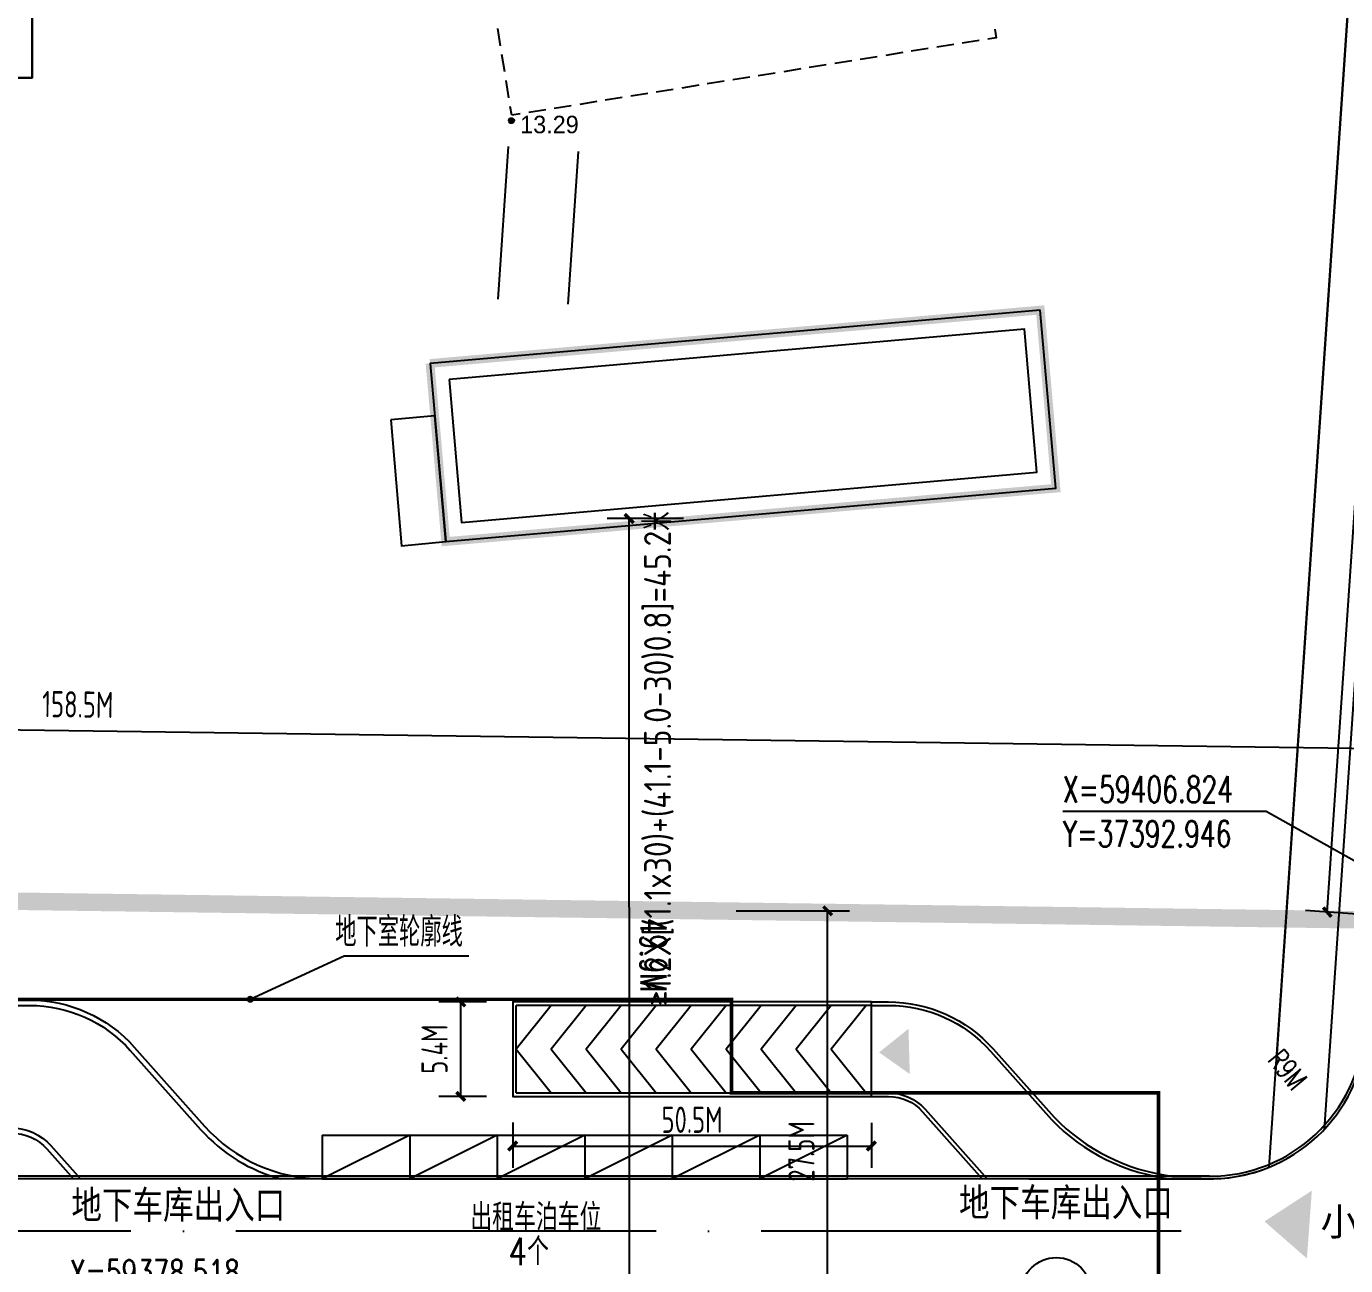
# Model space of a CAD drawing. Extents: x 37173252 to 74842692, y 59158332 to 118813339.
# Drawn here: x 37310942 to 37386321, y 59387142 to 59457968 of the extents above; entities that cross this region are included whole.
import ezdxf
from ezdxf.enums import TextEntityAlignment as Align

# ---------------------------------------------------------------- set-up
doc = ezdxf.new("R2010")
doc.units = 0
doc.header["$LTSCALE"] = 1000
doc.header["$MEASUREMENT"] = 0
for name, pattern in [('2', [0]), ('ACAD_ISO02W100', [15, 12, -3]), ('ACAD_ISO04W100', [30, 24, -3, 0, -3]), ('DASH', [0.35, 0.25, -0.1]), ('X-A7-L1-PLAN$0$DOTE', [2.42, 2, -0.2, 0.02, -0.2])]:
    doc.linetypes.add(name, pattern=pattern)
for name, color, linetype in [('1', 7, 'Continuous'), ('@YL', 2, 'Continuous'), ('DIM_COOR', 3, 'Continuous'), ('DIM_LEAD', 3, 'Continuous'), ('DL_道路中线_支路网_', 4, 'ACAD_ISO04W100'), ('DL_道路红线_干道网_', 6, 'Continuous'), ('DL_道路红线_支路网_', 1, 'Continuous'), ('PUB_DIM', 3, 'Continuous'), ('PUB_TEXT', 7, 'Continuous'), ('RMJM - P1 - P - 120-1$0$文字说明', 7, 'Continuous'), ('园林路', 61, 'Continuous'), ('地下车库出入口', 6, 'Continuous'), ('地下轮廓', 5, 'Continuous'), ('建筑间距退缩', 5, 'Continuous'), ('竖向标高', 1, 'Continuous'), ('绿地', 85, 'Continuous'), ('车位', 40, 'Continuous')]:
    doc.layers.add(name, color=color, linetype=linetype)
doc.styles.add('_DIMFONT', font='gbenor.shx', dxfattribs={"bigfont": 'gbcbig.shx'})
doc.styles.add('_TCH_DIM', font='SIMPLEX', dxfattribs={"bigfont": 'GBCBIG'})
doc.styles.add('_TCH_DIM_T3', font='SIMPLEX', dxfattribs={"width": 0.705882, "bigfont": 'GBCBIG'})
doc.styles.add('CHINESE', font='', dxfattribs={"width": 0.8})
doc.styles.add('DIM_FONT', font='superos.shx', dxfattribs={"width": 0.8, "bigfont": 'haiwenzw.shx'})
doc.styles.add('DMHT', font='')
doc.styles.add('RMJM - P1 - P - 120-1$0$RMJM_TEXT', font='arial.ttf', dxfattribs={"height": 2.5})
doc.styles.add('text_zheng', font='simplex.shx', dxfattribs={"width": 0.8, "bigfont": 'hztxt.shx'})
doc.styles.get('CHINESE').set_extended_font_data('NSimSun')
doc.styles.get('DMHT').set_extended_font_data('方正细等线简体')
doc.dimstyles.new('_TCH_ARCH&&500', dxfattribs={"dimtxt": 1487.5, "dimasz": 500, "dimexe": 1250, "dimexo": 1500, "dimgap": 631.25, "dimtad": 1, "dimdec": 0, "dimzin": 0, "dimdsep": 46, "dimtxsty": '_TCH_DIM_T3', "dimblk": 'ARCHTICK', "dimcen": 0.09, "dimclrt": 7, "dimazin": 2, "dimtfac": 1, "dimtdec": 0, "dimtix": 1, "dimtmove": 2, "dimatfit": 3, "dimfxl": 0, "dimtolj": 1, "dimtzin": 0, "dimarcsym": 0})
doc.dimstyles.new('DIMN500', dxfattribs={"dimscale": 5, "dimtxt": 300, "dimasz": 100, "dimexe": 250, "dimexo": 300, "dimgap": 150, "dimtad": 1, "dimdec": 0, "dimzin": 0, "dimdsep": 46, "dimtxsty": 'DIM_FONT', "dimblk": 'ARCHTICK', "dimcen": 0.09, "dimclrt": 7, "dimazin": 2, "dimtfac": 1, "dimtdec": 0, "dimtix": 1, "dimtmove": 2, "dimatfit": 3, "dimldrblk": 'ARCHTICK', "dimfxl": 0, "dimtolj": 1, "dimtzin": 0, "dimarcsym": 0})

# ---------------------------------------------------------------- blocks, each defined once
blk = doc.blocks.new('车位')
at = {"layer": '车位'}
for p, q in [((2126015, 462726), (2126015, 465226)), ((2131015, 465226), (2126015, 465226)), ((2131015, 462726), (2131015, 465226)), ((2131015, 462726), (2126015, 462726))]:
    blk.add_line(p, q, dxfattribs=at)
blk.add_lwpolyline([(2126015, 462726), (2131015, 465226)], dxfattribs=at)
blk = doc.blocks.new('T2T3swzx')
at = {"layer": 'PUB_DIM'}
blk.add_circle((173585.6, 57440.5), 2000, dxfattribs=at)
blk = doc.blocks.new('_ArchTick')
at = {"color": 0, "linetype": 'ByBlock', "const_width": 0.4}
blk.add_lwpolyline([(-0.5, -0.5), (0.5, 0.5)], dxfattribs=at)
blk = doc.blocks.new('*D77')
at = {"layer": 'Defpoints', "color": 0}
for p in [(37394821, 59547695), (37402493, 59547173), (37392946, 59406824)]:
    blk.add_point(p, dxfattribs=at)
at = {"layer": 'PUB_DIM', "color": 0, "lineweight": -2}
for p, q in [((37385273, 59407346), (37394821, 59547695)), ((37400997, 59547275), (37393574, 59547780)), ((37391450, 59406926), (37384026, 59407431))]:
    blk.add_line(p, q, dxfattribs=at)
at = {"layer": 'PUB_DIM', "color": 0, "lineweight": -2, "xscale": 500, "yscale": 500, "zscale": 500}
for p, rotation in [((37394821, 59547695), 86.10845159499651), ((37385273, 59407346), 266.1084515949966)]:
    blk.add_blockref('_ArchTick', p, dxfattribs=dict(at, rotation=rotation))
at = {"layer": 'PUB_DIM', "color": 7, "insert": (37388551, 59477622), "char_height": 1500, "attachment_point": 5, "rotation": 86.10845, "style": 'DIM_FONT'}
blk.add_mtext('\\A1;140.7M', dxfattribs=at)
blk = doc.blocks.new('*D78')
at = {"layer": 'Defpoints', "color": 0}
for p in [(37393082, 59416618), (37234493, 59409016), (37392946, 59406824)]:
    blk.add_point(p, dxfattribs=at)
at = {"layer": 'PUB_DIM', "color": 0, "lineweight": -2}
for p, q in [((37234514, 59410516), (37234646, 59420060)), ((37234629, 59418810), (37393082, 59416618)), ((37392967, 59408324), (37393099, 59417868))]:
    blk.add_line(p, q, dxfattribs=at)
at = {"layer": 'PUB_DIM', "color": 0, "lineweight": -2, "xscale": 500, "yscale": 500, "zscale": 500}
for p, rotation in [((37234629, 59418810), 179.2074032783618), ((37393082, 59416618), 359.2074032783618)]:
    blk.add_blockref('_ArchTick', p, dxfattribs=dict(at, rotation=rotation))
at = {"layer": 'PUB_DIM', "color": 7, "insert": (37313876, 59419214), "char_height": 1500, "attachment_point": 5, "rotation": 359.2074, "style": 'DIM_FONT'}
blk.add_mtext('\\A1;158.5M', dxfattribs=at)
blk = doc.blocks.new('*D131')
at = {"layer": 'Defpoints', "color": 0}
for p in [(37350000, 59407419), (37356725, 59407419), (37350000, 59379918)]:
    blk.add_point(p, dxfattribs=at)
at = {"layer": 'PUB_DIM', "color": 0, "lineweight": -2}
for p, q in [((37351500, 59407419), (37357975, 59407419)), ((37356725, 59379918), (37356725, 59407419)), ((37351500, 59379918), (37357975, 59379918))]:
    blk.add_line(p, q, dxfattribs=at)
at = {"layer": 'PUB_DIM', "color": 0, "lineweight": -2, "xscale": 500, "yscale": 500, "zscale": 500}
for p, rotation in [((37356725, 59407419), 90), ((37356725, 59379918), 270)]:
    blk.add_blockref('_ArchTick', p, dxfattribs=dict(at, rotation=rotation))
at = {"layer": 'PUB_DIM', "color": 7, "insert": (37355225, 59393668), "char_height": 1500, "attachment_point": 5, "rotation": 90, "style": 'DIM_FONT'}
blk.add_mtext('\\A1;27.5M', dxfattribs=at)
blk = doc.blocks.new('*D144')
at = {"layer": 'Defpoints', "color": 0}
for p in [(37338729, 59396813), (37359226, 59396811), (37359226, 59393976)]:
    blk.add_point(p, dxfattribs=at)
at = {"layer": 'PUB_DIM', "color": 0, "lineweight": -2}
for p, q in [((37338728, 59395313), (37338728, 59392728)), ((37359226, 59395311), (37359225, 59392726)), ((37338728, 59393978), (37359226, 59393976))]:
    blk.add_line(p, q, dxfattribs=at)
at = {"layer": 'PUB_DIM', "color": 0, "lineweight": -2, "xscale": 500, "yscale": 500, "zscale": 500}
for p, rotation in [((37338728, 59393978), 179.9949608944117), ((37359226, 59393976), 359.9949608944117)]:
    blk.add_blockref('_ArchTick', p, dxfattribs=dict(at, rotation=rotation))
at = {"layer": 'PUB_DIM', "color": 7, "insert": (37348977, 59395477), "char_height": 1500, "attachment_point": 5, "rotation": 359.99496, "style": 'DIM_FONT'}
blk.add_mtext('\\A1;50.5M', dxfattribs=at)
blk = doc.blocks.new('*D145')
at = {"layer": 'Defpoints', "color": 0}
for p in [(37335761, 59402213), (37338729, 59402213), (37338729, 59396813)]:
    blk.add_point(p, dxfattribs=at)
at = {"layer": 'PUB_DIM', "color": 0, "lineweight": -2}
for p, q in [((37337229, 59402213), (37334511, 59402213)), ((37335761, 59396813), (37335761, 59402213)), ((37337229, 59396813), (37334511, 59396813))]:
    blk.add_line(p, q, dxfattribs=at)
at = {"layer": 'PUB_DIM', "color": 0, "lineweight": -2, "xscale": 500, "yscale": 500, "zscale": 500}
for p, rotation in [((37335761, 59402213), 90), ((37335761, 59396813), 270)]:
    blk.add_blockref('_ArchTick', p, dxfattribs=dict(at, rotation=rotation))
at = {"layer": 'PUB_DIM', "color": 7, "insert": (37334261, 59399513), "char_height": 1500, "attachment_point": 5, "rotation": 90, "style": 'DIM_FONT'}
blk.add_mtext('\\A1;5.4M', dxfattribs=at)
blk = doc.blocks.new('904')
at = {"linetype": '2'}
h = blk.add_hatch(color=256, dxfattribs=at)
edge = h.paths.add_edge_path(flags=0)
edge.add_arc((0, 0), 0.3, 0, 360)
at = {"linetype": 'Continuous', "lineweight": -3}
for radius in [0.3, 0.15]:
    blk.add_circle((0, 0), radius, dxfattribs=at)
blk = doc.blocks.new('*D266')
at = {"layer": 'Defpoints', "color": 0}
for p in [(37345386, 59429842), (37349988, 59429843), (37350000, 59379918)]:
    blk.add_point(p, dxfattribs=at)
at = {"layer": 'PUB_DIM', "color": 0, "lineweight": -2}
for p, q in [((37348488, 59429842), (37344136, 59429841)), ((37345398, 59379917), (37345386, 59429842)), ((37348500, 59379918), (37344148, 59379917))]:
    blk.add_line(p, q, dxfattribs=at)
at = {"layer": 'PUB_DIM', "color": 0, "lineweight": -2, "xscale": 500, "yscale": 500, "zscale": 500}
for p, rotation in [((37345386, 59429842), 90.01353719074758), ((37345398, 59379917), 270.0135371907476)]:
    blk.add_blockref('_ArchTick', p, dxfattribs=dict(at, rotation=rotation))
at = {"layer": 'PUB_DIM', "color": 7, "insert": (37346767, 59404880), "char_height": 1487.5, "attachment_point": 5, "rotation": 270.01354, "style": '_TCH_DIM_T3'}
blk.add_mtext('\\A1;49.9M', dxfattribs=at)

msp = doc.modelspace()

# ---------------------------------------------------------------- hatches: boundary and pattern name
at = {"layer": '竖向标高', "linetype": 'ACAD_ISO02W100', "ltscale": 0.5}
for color, points in [(160, [(37361419.5, 59398086.84), (37361343.85, 59400678.42), (37359667.24, 59399327.54)]), (256, [(37384110, 59387549.76), (37384391.16, 59391428.61), (37381683.8, 59389667.65)])]:
    msp.add_hatch(color=color, dxfattribs=at).paths.add_polyline_path(points)

# ---------------------------------------------------------------- linework, layer by layer
for p, q in [((37337898.17, 59442368.94), (37338491.75, 59451094.92)), ((37337898.17, 59442368.94), (37338491.75, 59451094.92)), ((37341892.48, 59442097.23), (37342486.07, 59450823.21)), ((37341892.48, 59442097.23), (37342486.07, 59450823.21))]:
    msp.add_line(p, q)
msp.add_lwpolyline([(37185751.65, 59455031.68), (37311275.01, 59455031.68), (37311275.01, 59573831.68)])
msp.add_lwpolyline([(37222237.35, 59536054.07), (37311275.01, 59536054.07), (37311275.01, 59455031.68), (37222237.35, 59455031.68)], close=True)
at = {"layer": '1', "color": 8, "linetype": 'Continuous', "lineweight": -3, "ltscale": 0.5, "flags": 128}
for points in [[(37338038.32, 59456854.96), (37337879.6, 59457846.4)], [(37365386.63, 59457165.65), (37364415.24, 59457010.14)], [(37338276.4, 59455367.79), (37338117.68, 59456359.24)], [(37361015.34, 59456465.87), (37360043.95, 59456310.36)], [(37362472.44, 59456699.13), (37361501.04, 59456543.62)], [(37363929.54, 59456932.39), (37362958.14, 59456776.88)], [(37356644.05, 59455766.08), (37355672.65, 59455610.57)], [(37358101.15, 59455999.34), (37357129.75, 59455843.83)], [(37359558.25, 59456232.6), (37358586.85, 59456077.1)], [(37338514.47, 59453880.63), (37338355.76, 59454872.07)], [(37350815.66, 59454833.03), (37349844.27, 59454677.52)], [(37352272.76, 59455066.29), (37351301.36, 59454910.79)], [(37353729.86, 59455299.56), (37352758.46, 59455144.05)], [(37355186.96, 59455532.82), (37354215.56, 59455377.31)], [(37346444.37, 59454133.25), (37345472.98, 59453977.74)], [(37347901.47, 59454366.51), (37346930.07, 59454211)], [(37349358.57, 59454599.77), (37348387.17, 59454444.26)], [(37338673.19, 59452889.18), (37338593.83, 59453384.9)], [(37342073.08, 59453433.46), (37341101.68, 59453277.95)], [(37343530.18, 59453666.72), (37342558.78, 59453511.21)], [(37344987.28, 59453899.98), (37344015.88, 59453744.48)], [(37339158.89, 59452966.94), (37338673.19, 59452889.18)], [(37340615.99, 59453200.2), (37339644.59, 59453044.69)]]:
    msp.add_lwpolyline(points, dxfattribs=at)
for points in [[(37368874.49, 59441754.63), (37334008.79, 59438701.51), (37334900.23, 59428521.6), (37369765.92, 59431574.72)], [(37331771.08, 59435486.54), (37332367.95, 59428280.52), (37334899.43, 59428521.53), (37334271.15, 59435705.47)]]:
    msp.add_lwpolyline(points, close=True, dxfattribs=at)
at = {"layer": '1', "color": 8, "linetype": 'Continuous', "lineweight": -3, "ltscale": 0.5}
msp.add_polyline3d([(37366278.67, 59457816.88, 0), (37366358.03, 59457321.16, 0), (37365872.33, 59457243.41, 0)], dxfattribs=at)
at = {"layer": '@YL', "color": 1, "linetype": 'X-A7-L1-PLAN$0$DOTE', "ltscale": 2.5, "const_width": 1000}
msp.add_lwpolyline([(37694858.26, 59231778.41), (37701511.4, 59526832.09), (37402493.41, 59547172.78), (37392946.21, 59406824.38), (37234493.34, 59409016.47), (37199554.05, 59261853.02), (37199371.96, 59235158.03)], close=True, dxfattribs=at)
at = {"layer": 'DIM_COOR', "color": 3}
for p, q in [((37381771.95, 59413093.71), (37370166.95, 59413093.71)), ((37392946.21, 59406824.38), (37381771.95, 59413093.71))]:
    msp.add_line(p, q, dxfattribs=at)
at = {"layer": 'DIM_LEAD'}
for p, q in [((37323731.61, 59402363.27), (37329102.98, 59404840.37)), ((37329102.98, 59404840.37), (37336227.53, 59404840.37))]:
    msp.add_line(p, q, dxfattribs=at)
at = {"layer": 'DIM_LEAD', "const_width": 200}
msp.add_lwpolyline([(37323651.61, 59402303.28, 1), (37323811.62, 59402423.27, 1)], format="xyb", close=True, dxfattribs=at)
at = {"layer": 'DL_道路中线_支路网_', "color": 8}
msp.add_line((37376918.1, 59389101.81), (37268462.36, 59389101.81), dxfattribs=at)
at = {"layer": 'DL_道路红线_干道网_', "color": 8}
for p, q in [((37381959.32, 59392772.41), (37390811.87, 59522909.15)), ((37385113.96, 59394943.73), (37393804.95, 59522705.55))]:
    msp.add_line(p, q, dxfattribs=at)
msp.add_lwpolyline([(37368219.18, 59392101.96), (37378550.71, 59392101.96, 0.39445721), (37387529.96, 59400491.15), (37387534.4, 59400556.41)], format="xyb", dxfattribs=at)
at = {"layer": 'DL_道路红线_支路网_'}
for p in [(37382336.07, 59398194.75), (37382370.08, 59398694.75)]:
    msp.add_line(p, (37390819.76, 59522909.1), dxfattribs=at)
at = {"layer": 'DL_道路红线_支路网_', "color": 8}
msp.add_line((37378550.71, 59392251.96), (37268224.98, 59392251.96), dxfattribs=at)
at = {"layer": 'DL_道路红线_支路网_', "color": 4}
msp.add_line((37378550.71, 59392101.96), (37268224.98, 59392101.96), dxfattribs=at)
msp.add_lwpolyline([(37378550.71, 59392101.96, 0.09741365), (37381959.32, 59392772.41, -2.02011236)], format="xyb", dxfattribs=at)
at = {"layer": 'DL_道路红线_支路网_', "color": 8}
msp.add_arc((37378550.71, 59401101.96), 8850, 270, 356.1084517, dxfattribs=at)
at = {"layer": 'DL_道路红线_支路网_', "color": 4}
msp.add_arc((37378550.71, 59401101.96), 9000, 270, 356.1084517, dxfattribs=at)
at = {"layer": 'PUB_DIM'}
msp.add_lwpolyline([(37381156.54, 59398866.08, 0, 0, 0), (37384189.44, 59395145.66, 264, 0, 0), (37384694.92, 59394525.59, 0, 0, 0)], format="xyseb", dxfattribs=at)
at = {"layer": '园林路'}
for points in [[(37340928.62, 59402013.27), (37338928.62, 59399513.27), (37340928.62, 59397013.27)], [(37342928.62, 59402013.27), (37340928.62, 59399513.27), (37342928.62, 59397013.27)], [(37344928.62, 59402013.27), (37342928.62, 59399513.27), (37344928.62, 59397013.27)], [(37346928.62, 59402013.27), (37344928.62, 59399513.27), (37346928.62, 59397013.27)], [(37348928.62, 59402013.27), (37346928.62, 59399513.27), (37348928.62, 59397013.27)], [(37350928.62, 59402013.27), (37348928.62, 59399513.27), (37350928.62, 59397013.27)], [(37352928.62, 59402013.27), (37350928.62, 59399513.27), (37352928.62, 59397013.27)], [(37354928.62, 59402013.27), (37352928.62, 59399513.27), (37354928.62, 59397013.27)], [(37356928.62, 59402013.27), (37354928.62, 59399513.27), (37356928.62, 59397013.27)], [(37358928.62, 59402013.27), (37356928.62, 59399513.27), (37358928.62, 59397013.27)]]:
    msp.add_lwpolyline(points, dxfattribs=at)
at = {"layer": '地下车库出入口'}
for p, q in [((37359228.62, 59396813.27), (37359228.62, 59402213.27)), ((37359228.62, 59402013.27), (37338928.62, 59402013.27)), ((37338928.62, 59397013.27), (37338928.62, 59402013.27)), ((37338928.62, 59397013.27), (37359228.62, 59397013.27))]:
    msp.add_line(p, q, dxfattribs=at)
for points in [[(37307310, 59402315.75), (37311126.12, 59402315.75, -0.21405727), (37317102.59, 59399634.27), (37321122.1, 59395118.28, 0.21405727), (37327844.87, 59392101.96), (37330853.48, 59392101.96)], [(37359225.8, 59402213.27), (37360202.87, 59402213.27, -0.21405727), (37366179.34, 59399531.79), (37369660.36, 59395620.81, 0.1676723), (37376383.13, 59392251.96), (37378068.07, 59392251.96)], [(37307228.62, 59402015.75), (37311126.12, 59402015.75, -0.21405727), (37316878.5, 59399434.82), (37320898, 59394918.83, 0.14827542), (37325501.79, 59392101.96, 0.14827542)], [(37359225.8, 59402013.27), (37360202.87, 59402013.27, -0.21405727), (37366029.95, 59399398.82), (37369510.96, 59395487.84, 0.17491493), (37376383.13, 59392101.96), (37378068.07, 59392101.96)], [(37359225.8, 59397013.27), (37360202.87, 59397013.27, -0.21405727), (37362295.07, 59396074.56), (37365830.93, 59392101.96)], [(37359225.8, 59396811.47), (37360202.87, 59396811.47, -0.21405727), (37362144.33, 59395940.39), (37365560.77, 59392101.96)], [(37307228.62, 59395013.27), (37310096.79, 59395013.27, -0.21405727), (37312337.71, 59394007.83), (37314034.05, 59392101.96)], [(37307228.62, 59394713.27), (37310096.79, 59394713.27, -0.21405727), (37312113.62, 59393808.38), (37313632.43, 59392101.96)]]:
    msp.add_lwpolyline(points, format="xyb", dxfattribs=at)
msp.add_lwpolyline([(37359228.62, 59402213.27), (37338728.62, 59402213.27), (37338728.62, 59396813.27), (37359228.62, 59396813.27)], dxfattribs=at)
at = {"layer": '地下轮廓', "linetype": 'DASH', "ltscale": 3, "const_width": 200}
msp.add_lwpolyline([(37295953.03, 59292218.26), (37324852.85, 59292218.26), (37324852.85, 59291768.26), (37341163.13, 59291768.26), (37341163.13, 59292218.26), (37341163.21, 59293315.21), (37350288.13, 59293315.22), (37364063.3, 59293315.22), (37364063.3, 59308063.27), (37371187.53, 59308063.27), (37375628.62, 59373349.42), (37375628.62, 59397013.27), (37351228.62, 59397013.27), (37351228.62, 59402363.27), (37262628.62, 59402363.27)], dxfattribs=at)
at = {"layer": '绿地', "color": 8, "const_width": 500}
msp.add_lwpolyline([(37334008.79, 59438701.51), (37334899.43, 59428521.53), (37369765.92, 59431574.72), (37368874.49, 59441754.63), (37334008.56, 59438704.24)], dxfattribs=at)
at = {"layer": '绿地', "color": 8}
msp.add_lwpolyline([(37335091.91, 59437795.2), (37335808.46, 59429604.96), (37368682.5, 59432483.67), (37367965.53, 59440671.28)], close=True, dxfattribs=at)

# ---------------------------------------------------------------- block references
msp.add_blockref('T2T3swzx', (37196204.17, 59328162.49))
at = {"layer": '1', "color": 8, "xscale": 500, "yscale": 500, "zscale": 1000}
msp.add_blockref('904', (37338656.16, 59452580.49), dxfattribs=at)
at = {"layer": '车位', "rotation": 180}
for p in [(39458860.21, 59857328.05), (39463860.21, 59857328.05), (39468860.21, 59857328.05), (39473860.21, 59857328.05), (39478860.62, 59857328.25), (39483860.62, 59857328.46)]:
    msp.add_blockref('车位', p, dxfattribs=at)

# ---------------------------------------------------------------- texts
at = {"layer": '1', "color": 8, "style": 'DMHT'}
msp.add_text('13.29', height=1000, dxfattribs=at).set_placement((37339156.16, 59452860.49), align=Align.TOP_LEFT)
at = {"layer": 'PUB_DIM', "color": 7, "style": '_TCH_DIM', "width": 0.705882}
msp.add_text('R9M', height=1190, rotation=309.1869856, dxfattribs=at).set_placement((37381800.7, 59398875.13))
at = {"layer": 'PUB_TEXT'}
for s, height, style, width, p in [('X=59406.824', 1487.5, '_TCH_DIM', 0.705882, (37370166.95, 59413618.71)), ('Y=37392.946', 1487.5, '_TCH_DIM', 0.705882, (37370166.95, 59411081.21)), ('出租车泊车位', 1561.518, 'text_zheng', 0.8, (37336306.35, 59389115.61)), ('4个', 1561.518, 'text_zheng', 0.8, (37338478.59, 59387167.17)), ('X=59378.518', 1487.5, '_TCH_DIM', 0.705882, (37313418.92, 59385988.98))]:
    msp.add_text(s, height=height, dxfattribs=dict(at, style=style, width=width)).set_placement(p)
at = {"layer": 'PUB_TEXT', "style": '_TCH_DIM'}
msp.add_text('地下室轮廓线', height=1687.943, dxfattribs=at).set_placement((37328590.83, 59405365.37))
at = {"layer": 'RMJM - P1 - P - 120-1$0$文字说明', "insert": (37397778.96, 59390435.81), "char_height": 1575, "width": 15350.0967, "attachment_point": 3, "style": 'RMJM - P1 - P - 120-1$0$RMJM_TEXT'}
msp.add_mtext('{\\fSimSun|b0|i0|c134|p2;小区车行入口}', dxfattribs=at)
at = {"layer": '建筑间距退缩', "color": 7, "linetype": 'ByBlock', "ltscale": 10, "insert": (37347082.95, 59416113.38), "char_height": 1536, "attachment_point": 5, "rotation": 90, "style": '_DIMFONT'}
msp.add_mtext('\\A1;≥1.2X[(1.1x30)+(41.1-5.0-30)0.8]=45.2米', dxfattribs=at)
at = {"layer": '竖向标高', "color": 1, "char_height": 1600, "width": 50984.3443, "attachment_point": 3, "style": 'CHINESE'}
for insert in [(37325733.86, 59391418.13), (37376453.34, 59391560.07)]:
    msp.add_mtext('{\\fSimSun|b0|i0|c134|p2;地下车库出入口}', dxfattribs=dict(at, insert=insert))

# ---------------------------------------------------------------- dimensions: what is measured, and where the dimension line sits
at = {"layer": 'PUB_DIM'}
for p1, p2, distance, text, dimstyle, picture, middle in [((37392946.21, 59406824.38), (37402493.41, 59547172.78), 7690.46, '140.7M', 'DIMN500', '*D77', (37388550.54, 59477622.32)), ((37349999.88, 59379918.23), (37349988.09, 59429842.81), 4602.07, '49.9M', '_TCH_ARCH&&500', '*D266', (37346766.92, 59404879.76)), ((37234493.34, 59409016.47), (37392946.21, 59406824.38), 9794.33, '158.5M', 'DIMN500', '*D78', (37313876.01, 59419213.68)), ((37349999.88, 59379918.23), (37349999.88, 59407418.52), -6725.09, '27.5M', 'DIMN500', '*D131', (37355224.97, 59393668.37)), ((37338728.62, 59396813.27), (37338728.62, 59402213.27), 2967.75, '5.4M', 'DIMN500', '*D145', (37334260.87, 59399513.27)), ((37338728.62, 59396813.27), (37359225.8, 59396811.47), -2834.99, '50.5M', 'DIMN500', '*D144', (37348977.09, 59395477.38))]:
    dim = msp.add_aligned_dim(p1=p1, p2=p2, distance=distance, text=text, dimstyle=dimstyle, dxfattribs=at)
    dim.commit()
    dim.dimension.update_dxf_attribs({"geometry": picture, "text_midpoint": middle})

doc.saveas('drawing.dxf')
